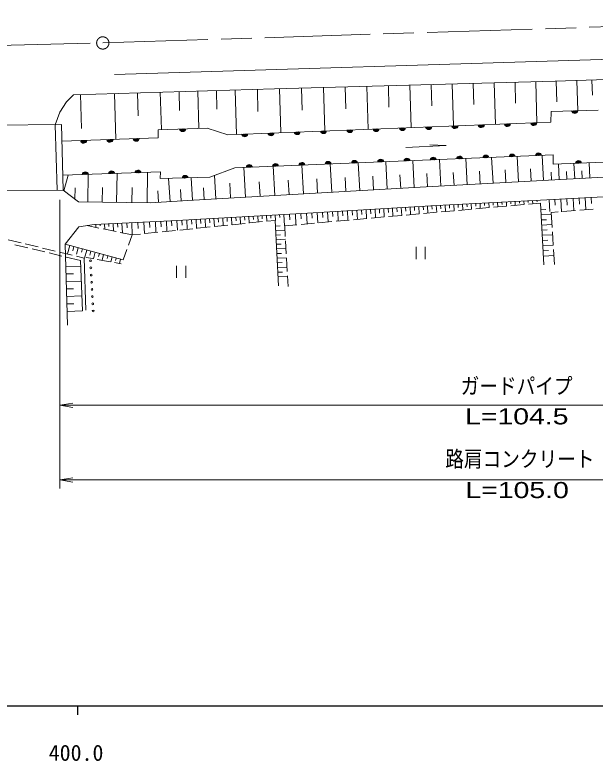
# Model space of a CAD drawing. Units: millimetres, scale not verified. Extents: x 40000 to 680000, y 20000 to 380000.
# Drawn here: x 460871 to 527028, y 198715 to 283849 of the extents above; entities that cross this region are included whole.
import ezdxf
from ezdxf.enums import TextEntityAlignment as Align

# ---------------------------------------------------------------- set-up
doc = ezdxf.new("R2010")
doc.units = ezdxf.units.MM
doc.header["$LTSCALE"] = 1000
doc.linetypes.add('CHAIN', pattern=[18.5, 12, -1.5, 3.5, -1.5])
for name, color, linetype, lineweight in [('M-BMK', 2, 'CHAIN', 13), ('M-STR-HTXT', 7, 'Continuous', 13), ('M-TTL-BAND', 7, 'Continuous', 25), ('M-WORK', 1, 'Continuous', 13)]:
    doc.layers.add(name, color=color, linetype=linetype, lineweight=lineweight)
doc.styles.add('ＭＳ ゴシック', font='')
doc.styles.add('ＭＳ Ｐゴシック', font='')
doc.styles.get('ＭＳ ゴシック').set_extended_font_data('MS Gothic')
doc.styles.get('ＭＳ Ｐゴシック').set_extended_font_data('MS PGothic')

# ---------------------------------------------------------------- blocks, each defined once
blk = doc.blocks.new('open_arrow')
at = {"color": 0, "linetype": 'Continuous', "lineweight": -2}
blk.add_lwpolyline([(7.5, 1.25), (0, 0), (7.5, -1.25)], dxfattribs=at)

msp = doc.modelspace()

# ---------------------------------------------------------------- linework, layer by layer
at = {"layer": 'M-BMK'}
msp.add_line((470889, 280651), (570023, 283849), dxfattribs=at)
msp.add_lwpolyline([(370370, 277490), (454107, 280213), (457459, 280341), (470889, 280651)], dxfattribs=at)
msp.add_circle((470889, 280651), 700, dxfattribs=at)
at = {"layer": 'M-STR-HTXT'}
for p, q in [((465974, 262734), (465974, 229800)), ((465974, 239310), (570199, 239310)), ((465974, 230800), (570199, 230800))]:
    msp.add_line(p, q, dxfattribs=at)
at = {"layer": 'M-TTL-BAND'}
for p, q in [((40000, 205000), (579000, 205000)), ((468000, 205000), (468000, 204000))]:
    msp.add_line(p, q, dxfattribs=at)
at = {"layer": 'M-WORK'}
for p, q in [((472214, 277058), (570134, 280039)), ((508330, 275896), (508396, 273475)), ((510750, 275962), (510880, 271176)), ((513143, 276027), (513208, 273634)), ((515536, 276092), (515665, 271361)), ((517902, 276156), (517966, 273791)), ((520267, 276220), (520394, 271544)), ((522605, 276285), (522682, 273947)), ((524943, 276362), (525057, 272922)), ((526663, 276418), (526720, 274698)), ((477452, 275035), (477575, 270767)), ((479586, 275096), (479647, 272962)), ((481720, 275158), (481843, 270892)), ((483853, 275219), (483914, 273086)), ((485986, 275281), (486132, 270220)), ((488516, 275354), (488589, 272824)), ((491047, 275426), (491183, 270415)), ((493553, 275494), (493621, 272989)), ((496058, 275562), (496193, 270609)), ((498535, 275630), (498602, 273153)), ((501012, 275697), (501145, 270800)), ((503461, 275764), (503527, 273315)), ((505909, 275830), (506041, 270989)), ((468345, 274771), (468457, 270900)), ((472217, 274883), (472368, 269648)), ((474834, 274959), (474910, 272341)), ((522019, 272845), (521986, 271605)), ((522019, 272845), (527393, 272980)), ((485131, 270181), (521986, 271605)), ((465468, 271323), (465677, 263847)), ((477196, 270756), (477189, 269822)), ((477196, 270756), (482800, 270919)), ((485131, 270181), (482800, 270919)), ((466223, 269426), (477189, 269822)), ((522232, 267867), (485937, 266406)), ((509446, 264308), (509279, 267345)), ((512439, 264472), (512275, 267466)), ((515389, 264635), (515227, 267585)), ((518296, 264795), (518136, 267702)), ((521161, 264953), (521003, 267817)), ((522232, 267867), (522249, 266813)), ((490492, 263244), (490304, 266581)), ((493777, 263429), (493592, 266714)), ((497010, 263611), (496828, 266844)), ((500192, 263790), (500013, 266972)), ((503325, 263966), (503149, 267099)), ((506408, 264139), (506235, 267223)), ((528041, 267046), (522249, 266813)), ((522947, 265051), (522849, 266837)), ((524707, 265148), (524610, 266908)), ((526441, 265244), (526346, 266978)), ((477468, 265930), (466331, 265560)), ((469176, 262523), (469225, 265656)), ((472469, 262472), (472521, 265765)), ((475932, 262417), (475987, 265880)), ((477468, 265930), (477450, 265167)), ((485937, 266406), (483111, 265322)), ((487155, 263057), (486964, 266447)), ((507927, 264224), (507843, 265743)), ((510943, 264390), (510860, 265887)), ((513914, 264554), (513833, 266029)), ((516843, 264715), (516763, 266168)), ((519729, 264874), (519650, 266306)), ((522054, 265002), (522005, 265895)), ((523827, 265100), (523778, 265980)), ((525574, 265196), (525526, 266063)), ((466462, 263789), (466941, 265580)), ((483111, 265322), (477450, 265167)), ((478569, 262557), (478399, 265193)), ((481115, 262717), (480972, 265264)), ((483765, 262866), (483616, 265516)), ((488823, 263151), (488730, 264819)), ((492134, 263337), (492042, 264979)), ((495393, 263520), (495302, 265137)), ((498601, 263700), (498512, 265292)), ((501758, 263878), (501670, 265444)), ((504866, 264053), (504780, 265594)), ((467712, 262845), (467751, 264131)), ((470823, 262498), (470849, 264144)), ((474201, 262445), (474228, 264176)), ((482440, 262792), (482365, 264117)), ((485460, 262961), (485364, 264657)), ((477251, 262471), (477166, 263789)), ((479842, 262639), (479760, 263912)), ((511418, 262226), (511435, 261879)), ((511917, 262251), (511950, 261596)), ((512416, 262277), (512433, 261949)), ((512916, 262302), (512947, 261685)), ((513415, 262327), (513431, 262019)), ((513914, 262353), (513944, 261774)), ((514414, 262378), (514428, 262089)), ((514913, 262403), (514940, 261863)), ((515412, 262429), (515426, 262158)), ((515912, 262454), (515937, 261952)), ((516411, 262479), (516424, 262228)), ((516910, 262504), (516934, 262041)), ((517410, 262530), (517422, 262298)), ((518921, 262218), (517427, 262085)), ((517909, 262555), (517931, 262130)), ((518409, 262580), (518419, 262368)), ((518908, 262606), (518928, 262219)), ((519407, 262631), (519417, 262438)), ((520810, 262387), (519419, 262263)), ((519907, 262656), (519924, 262308)), ((520406, 262682), (520415, 262507)), ((521200, 255320), (520810, 262387)), ((521791, 262754), (521861, 261436)), ((522450, 262789), (522485, 262130)), ((523109, 262824), (523184, 261399)), ((523821, 262861), (523859, 262149)), ((524534, 262899), (524607, 261517)), ((525225, 262935), (525261, 262244)), ((525916, 262972), (525986, 261631)), ((526586, 263007), (526621, 262337)), ((496526, 261375), (496593, 260225)), ((497101, 261409), (497134, 260834)), ((497676, 261442), (497741, 260328)), ((498233, 261475), (498265, 260918)), ((498790, 261507), (498853, 260427)), ((499330, 261539), (499362, 260999)), ((499870, 261571), (499932, 260523)), ((500394, 261601), (500425, 261078)), ((500918, 261632), (500977, 260617)), ((501425, 261661), (501455, 261154)), ((501933, 261691), (501990, 260707)), ((502432, 261720), (502461, 261228)), ((502931, 261749), (502987, 260796)), ((503430, 261778), (503458, 261302)), ((503929, 261808), (503983, 260885)), ((504428, 261837), (504455, 261375)), ((504928, 261866), (504980, 260974)), ((505427, 261895), (505453, 261449)), ((505926, 261924), (505976, 261063)), ((506425, 261953), (506450, 261523)), ((506924, 261982), (506973, 261152)), ((507423, 262012), (507448, 261596)), ((507922, 262041), (507969, 261241)), ((508422, 262070), (508445, 261670)), ((508921, 262099), (508966, 261330)), ((509420, 262125), (509440, 261740)), ((510953, 261507), (509459, 261374)), ((509919, 262150), (509957, 261418)), ((510419, 262175), (510437, 261809)), ((510918, 262201), (510953, 261507)), ((512945, 261685), (511451, 261551)), ((514937, 261863), (513443, 261729)), ((516929, 262040), (515435, 261907)), ((520853, 261599), (521423, 261630)), ((522817, 261368), (522010, 261301)), ((524810, 261534), (523315, 261409)), ((526803, 261699), (525308, 261575)), ((481536, 260527), (481593, 259498)), ((482050, 260556), (482079, 260041)), ((482565, 260585), (482620, 259602)), ((483064, 260613), (483091, 260122)), ((483563, 260641), (483616, 259703)), ((484062, 260669), (484088, 260200)), ((484561, 260697), (484611, 259804)), ((485061, 260725), (485086, 260279)), ((485560, 260753), (485607, 259905)), ((486059, 260781), (486083, 260357)), ((486558, 260809), (486603, 260006)), ((487057, 260837), (487080, 260436)), ((487557, 260865), (487599, 260107)), ((488056, 260893), (488077, 260514)), ((488555, 260921), (488595, 260209)), ((489054, 260949), (489074, 260593)), ((489554, 260977), (489591, 260310)), ((490053, 261005), (490071, 260671)), ((490552, 261033), (490588, 260395)), ((491051, 261061), (491069, 260742)), ((491550, 261089), (491623, 259788)), ((492201, 261126), (492237, 260475)), ((492851, 261162), (492922, 259898)), ((493484, 261198), (493519, 260566)), ((494116, 261234), (494187, 260011)), ((494728, 261270), (494763, 260658)), ((495340, 261306), (495409, 260120)), ((495933, 261341), (495967, 260747)), ((500992, 260618), (499498, 260485)), ((502984, 260796), (501490, 260662)), ((504976, 260974), (503482, 260840)), ((506968, 261151), (505474, 261018)), ((508961, 261329), (507466, 261196)), ((520885, 261029), (522025, 261092)), ((522010, 261301), (522128, 259585)), ((470441, 259531), (469091, 259808)), ((470082, 259939), (470099, 259602)), ((470582, 259963), (470590, 259795)), ((471081, 259988), (471110, 259394)), ((471580, 260013), (471595, 259716)), ((472080, 260038), (472122, 259187)), ((472579, 260063), (472600, 259637)), ((473078, 260088), (473134, 258979)), ((473633, 260115), (473660, 259561)), ((474187, 260143), (474256, 258754)), ((474882, 260178), (474916, 259483)), ((475576, 260212), (475642, 258894)), ((476235, 260245), (476268, 259586)), ((476894, 260278), (476956, 259028)), ((477519, 260309), (477550, 259684)), ((478144, 260340), (478203, 259154)), ((478737, 260370), (478770, 259777)), ((479330, 260403), (479393, 259275)), ((479894, 260435), (479926, 259871)), ((480458, 260467), (480519, 259389)), ((480997, 260497), (481027, 259958)), ((485139, 259858), (483647, 259706)), ((487129, 260060), (485636, 259908)), ((489118, 260262), (487626, 260110)), ((490565, 260408), (489616, 260312)), ((490934, 252954), (490565, 260408)), ((490597, 259763), (491116, 259788)), ((493024, 259907), (491633, 259783)), ((491633, 259783), (491700, 258578)), ((495016, 260085), (493522, 259951)), ((497008, 260262), (495514, 260129)), ((499000, 260440), (497506, 260307)), ((520917, 260451), (521494, 260483)), ((520949, 259874), (522103, 259938)), ((472401, 259129), (470931, 259431)), ((474240, 258752), (472890, 259029)), ((475190, 258848), (474240, 258752)), ((477180, 259050), (475687, 258899)), ((479170, 259252), (477677, 259101)), ((481159, 259454), (479667, 259303)), ((483149, 259656), (481657, 259505)), ((490623, 259244), (491660, 259295)), ((520981, 259289), (521566, 259321)), ((522162, 259086), (522264, 257590)), ((460109, 258194), (461567, 257842)), ((474240, 258752), (473809, 257564)), ((490649, 258722), (491171, 258748)), ((490675, 258200), (491719, 258251)), ((491728, 258079), (491812, 256581)), ((521013, 258704), (522183, 258769)), ((521046, 258112), (521639, 258144)), ((462332, 257273), (460874, 257623)), ((462053, 257724), (463511, 257372)), ((464277, 256807), (462819, 257156)), ((463997, 257254), (465455, 256901)), ((466864, 248443), (466607, 257685)), ((467123, 257545), (466870, 256606)), ((467606, 257415), (467479, 256946)), ((468088, 257285), (467891, 256554)), ((468571, 257155), (468473, 256790)), ((490701, 257674), (491226, 257700)), ((490726, 257149), (491778, 257201)), ((506613, 257380), (506613, 255980)), ((507663, 255980), (507663, 257380)), ((521079, 257519), (522264, 257584)), ((466222, 256341), (464764, 256690)), ((465940, 256784), (467398, 256431)), ((467884, 256314), (468751, 256104)), ((469054, 257025), (468801, 256086)), ((469537, 256895), (469410, 256425)), ((470019, 256765), (469822, 256034)), ((470502, 256635), (470404, 256269)), ((470985, 256505), (470808, 255849)), ((471468, 256374), (471379, 256047)), ((473639, 257094), (473208, 255905)), ((490753, 256620), (491282, 256646)), ((521112, 256918), (521713, 256952)), ((521145, 256318), (522346, 256384)), ((522298, 257091), (522415, 255375)), ((468340, 255833), (466708, 256224)), ((468579, 250080), (468340, 255833)), ((468751, 256104), (468963, 250178)), ((469768, 256044), (468991, 256190)), ((471734, 255675), (470260, 255952)), ((471951, 256244), (471794, 255664)), ((473002, 255437), (472225, 255583)), ((472433, 256114), (472355, 255824)), ((472916, 255984), (472780, 255478)), ((490779, 256091), (491837, 256143)), ((490805, 255558), (491338, 255584)), ((491840, 256082), (491924, 254585)), ((466677, 255153), (468366, 255200)), ((479313, 255237), (479313, 253837)), ((480363, 253837), (480363, 255237)), ((490831, 255025), (491896, 255078)), ((466701, 254297), (467557, 254320)), ((490858, 254489), (491394, 254516)), ((490884, 253953), (491956, 254006)), ((491952, 254085), (492019, 252881)), ((466725, 253441), (468437, 253488)), ((466749, 252586), (467557, 252609)), ((466773, 251730), (468508, 251779)), ((466797, 250876), (467605, 250898)), ((466820, 250020), (468579, 250069))]:
    msp.add_line(p, q, dxfattribs=at)
for points in [[(465468, 271323), (465974, 272748), (466735, 273951), (467545, 274748), (490483, 275411), (522480, 276281), (558908, 277481), (570199, 277781)], [(505467, 268715), (510031, 268955), (508193, 269032)], [(570499, 267423), (551734, 266486), (530821, 265485), (507097, 264178), (480585, 262687), (476324, 262411), (468116, 262540), (466379, 263852)], [(473208, 255905), (466607, 257685), (468177, 259672), (469907, 259930), (478659, 260366), (493576, 261203), (508940, 262100), (520793, 262701), (531581, 263270), (543728, 263767), (551247, 264099), (570570, 264976)]]:
    msp.add_lwpolyline(points, dxfattribs=at)
msp.add_lwpolyline([(458514, 271273), (466170, 271328), (466379, 263852), (458745, 263800)], close=True, dxfattribs=at)
for centre in [(469488, 255810), (469531, 254990), (469574, 254169), (469617, 253349), (469660, 252529), (469703, 251709), (469746, 250888), (469789, 250068)]:
    msp.add_circle(centre, 100, dxfattribs=at)
for centre, radius, start, end in [((524705, 272967), 354, 190.23604, 352.64122), ((524705, 272967), 283, 192.46008, 350.41718), ((524705, 272967), 212, 196.20641, 346.67086), ((524705, 272967), 142, 203.91814, 338.95913), ((524705, 272967), 100, 214.2358, 328.64146), ((479996, 270892), 354, 190.46981, 352.87498), ((479996, 270892), 283, 192.69384, 350.65094), ((479996, 270892), 212, 196.44017, 346.90462), ((479996, 270892), 142, 204.1519, 339.19289), ((479996, 270892), 100, 214.46956, 328.87523), ((499060, 270774), 354, 191.00981, 353.41499), ((499060, 270774), 283, 193.23385, 351.19095), ((499060, 270774), 212, 196.98017, 347.44462), ((502058, 270889), 354, 191.00981, 353.41499), ((502058, 270889), 283, 193.23385, 351.19095), ((502058, 270889), 212, 196.98017, 347.44462), ((502058, 270889), 142, 204.6919, 339.73289), ((502058, 270889), 100, 215.00956, 329.41523), ((505055, 271005), 354, 191.00981, 353.41499), ((505055, 271005), 283, 193.23385, 351.19095), ((505055, 271005), 212, 196.98017, 347.44462), ((505055, 271005), 142, 204.6919, 339.73289), ((505055, 271005), 100, 215.00956, 329.41523), ((508053, 271121), 354, 191.00981, 353.41499), ((508053, 271121), 283, 193.23385, 351.19095), ((508053, 271121), 212, 196.98017, 347.44462), ((508053, 271121), 142, 204.6919, 339.73289), ((508053, 271121), 100, 215.00956, 329.41523), ((511051, 271237), 354, 191.00981, 353.41499), ((511051, 271237), 283, 193.23385, 351.19095), ((511051, 271237), 212, 196.98017, 347.44462), ((511051, 271237), 142, 204.6919, 339.73289), ((511051, 271237), 100, 215.00956, 329.41523), ((514049, 271353), 354, 191.00981, 353.41499), ((514049, 271353), 283, 193.23385, 351.19095), ((514049, 271353), 212, 196.98017, 347.44462), ((514049, 271353), 142, 204.6919, 339.73289), ((514049, 271353), 100, 215.00956, 329.41523), ((517046, 271468), 354, 191.00981, 353.41499), ((517046, 271468), 283, 193.23385, 351.19095), ((517046, 271468), 212, 196.98017, 347.44462), ((517046, 271468), 142, 204.6919, 339.73289), ((517046, 271468), 100, 215.00956, 329.41523), ((520044, 271584), 354, 191.00981, 353.41499), ((520044, 271584), 283, 193.23385, 351.19095), ((520044, 271584), 212, 196.98017, 347.44462), ((520044, 271584), 142, 204.6919, 339.73289), ((520044, 271584), 100, 215.00956, 329.41523), ((487069, 270310), 354, 191.00981, 353.41499), ((487069, 270310), 283, 193.23385, 351.19095), ((487069, 270310), 212, 196.98017, 347.44462), ((487069, 270310), 142, 204.6919, 339.73289), ((487069, 270310), 100, 215.00956, 329.41523), ((490067, 270426), 354, 191.00981, 353.41499), ((490067, 270426), 283, 193.23385, 351.19095), ((490067, 270426), 212, 196.98017, 347.44462), ((490067, 270426), 142, 204.6919, 339.73289), ((490067, 270426), 100, 215.00956, 329.41523), ((493064, 270542), 354, 191.00981, 353.41499), ((493064, 270542), 283, 193.23385, 351.19095), ((493064, 270542), 212, 196.98017, 347.44462), ((493064, 270542), 142, 204.6919, 339.73289), ((493064, 270542), 100, 215.00956, 329.41523), ((496062, 270658), 354, 191.00981, 353.41499), ((496062, 270658), 283, 193.23385, 351.19095), ((496062, 270658), 212, 196.98017, 347.44462), ((496062, 270658), 142, 204.6919, 339.73289), ((496062, 270658), 100, 215.00956, 329.41523), ((499060, 270774), 142, 204.6919, 339.73289), ((499060, 270774), 100, 215.00956, 329.41523), ((468706, 269570), 354, 190.86882, 353.274), ((468706, 269570), 283, 193.09286, 351.04996), ((468706, 269570), 212, 196.83918, 347.30363), ((468706, 269570), 142, 204.55091, 339.5919), ((468706, 269570), 100, 214.86857, 329.27424), ((471704, 269678), 354, 190.86882, 353.274), ((471704, 269678), 283, 193.09286, 351.04996), ((471704, 269678), 212, 196.83918, 347.30363), ((471704, 269678), 142, 204.55091, 339.5919), ((471704, 269678), 100, 214.86857, 329.27424), ((474702, 269787), 354, 190.86882, 353.274), ((474702, 269787), 283, 193.09286, 351.04996), ((474702, 269787), 212, 196.83918, 347.30363), ((474702, 269787), 142, 204.55091, 339.5919), ((474702, 269787), 100, 214.86857, 329.27424), ((502588, 267022), 354, 11.10278, 173.50796), ((505585, 267142), 354, 11.10278, 173.50796), ((505585, 267142), 283, 13.32682, 171.28392), ((505585, 267142), 212, 17.07315, 167.5376), ((508583, 267263), 354, 11.10278, 173.50796), ((508583, 267263), 283, 13.32682, 171.28392), ((508583, 267263), 212, 17.07315, 167.5376), ((508583, 267263), 142, 24.78488, 159.82587), ((508583, 267263), 100, 35.10254, 149.5082), ((511581, 267384), 354, 11.10278, 173.50796), ((511581, 267384), 283, 13.32682, 171.28392), ((511581, 267384), 212, 17.07315, 167.5376), ((511581, 267384), 142, 24.78488, 159.82587), ((511581, 267384), 100, 35.10254, 149.5082), ((514578, 267504), 354, 11.10278, 173.50796), ((514578, 267504), 283, 13.32682, 171.28392), ((514578, 267504), 212, 17.07315, 167.5376), ((514578, 267504), 142, 24.78488, 159.82587), ((514578, 267504), 100, 35.10254, 149.5082), ((517576, 267625), 354, 11.10278, 173.50796), ((517576, 267625), 283, 13.32682, 171.28392), ((517576, 267625), 212, 17.07315, 167.5376), ((517576, 267625), 142, 24.78488, 159.82587), ((517576, 267625), 100, 35.10254, 149.5082), ((520573, 267746), 354, 11.10278, 173.50796), ((520573, 267746), 283, 13.32682, 171.28392), ((520573, 267746), 212, 17.07315, 167.5376), ((520573, 267746), 142, 24.78488, 159.82587), ((520573, 267746), 100, 35.10254, 149.5082), ((487600, 266418), 354, 11.10278, 173.50796), ((487600, 266418), 283, 13.32682, 171.28392), ((487600, 266418), 212, 17.07315, 167.5376), ((487600, 266418), 142, 24.78488, 159.82587), ((487600, 266418), 100, 35.10254, 149.5082), ((490598, 266539), 354, 11.10278, 173.50796), ((490598, 266539), 283, 13.32682, 171.28392), ((490598, 266539), 212, 17.07315, 167.5376), ((490598, 266539), 142, 24.78488, 159.82587), ((490598, 266539), 100, 35.10254, 149.5082), ((493595, 266660), 354, 11.10278, 173.50796), ((493595, 266660), 283, 13.32682, 171.28392), ((493595, 266660), 212, 17.07315, 167.5376), ((493595, 266660), 142, 24.78488, 159.82587), ((493595, 266660), 100, 35.10254, 149.5082), ((496593, 266780), 354, 11.10278, 173.50796), ((496593, 266780), 283, 13.32682, 171.28392), ((496593, 266780), 212, 17.07315, 167.5376), ((496593, 266780), 142, 24.78488, 159.82587), ((496593, 266780), 100, 35.10254, 149.5082), ((499590, 266901), 354, 11.10278, 173.50796), ((499590, 266901), 283, 13.32682, 171.28392), ((499590, 266901), 212, 17.07315, 167.5376), ((499590, 266901), 142, 24.78488, 159.82587), ((499590, 266901), 100, 35.10254, 149.5082), ((502588, 267022), 283, 13.32682, 171.28392), ((502588, 267022), 212, 17.07315, 167.5376), ((502588, 267022), 142, 24.78488, 159.82587), ((502588, 267022), 100, 35.10254, 149.5082), ((505585, 267142), 142, 24.78488, 159.82587), ((505585, 267142), 100, 35.10254, 149.5082), ((525147, 266876), 354, 11.10256, 173.50774), ((525147, 266876), 283, 13.3266, 171.2837), ((525147, 266876), 212, 17.07293, 167.53738), ((525147, 266876), 142, 24.78466, 159.82565), ((525147, 266876), 100, 35.10232, 149.50799), ((468903, 265591), 354, 10.70041, 173.10558), ((468903, 265591), 283, 12.92445, 170.88155), ((468903, 265591), 212, 16.67077, 167.13522), ((468903, 265591), 142, 24.3825, 159.42349), ((468903, 265591), 100, 34.70016, 149.10583), ((471901, 265691), 354, 10.70041, 173.10558), ((471901, 265691), 283, 12.92445, 170.88155), ((471901, 265691), 212, 16.67077, 167.13522), ((471901, 265691), 142, 24.3825, 159.42349), ((471901, 265691), 100, 34.70016, 149.10583), ((474900, 265790), 354, 10.70041, 173.10558), ((474900, 265790), 283, 12.92445, 170.88155), ((474900, 265790), 212, 16.67077, 167.13522), ((474900, 265790), 142, 24.3825, 159.42349), ((474900, 265790), 100, 34.70016, 149.10583), ((480282, 265190), 354, 10.37017, 172.77534), ((480282, 265190), 283, 12.5942, 170.55131), ((480282, 265190), 212, 16.34053, 166.80498), ((480282, 265190), 142, 24.05226, 159.09325), ((480282, 265190), 100, 34.36992, 148.77559)]:
    msp.add_arc(centre, radius, start, end, dxfattribs=at)

# ---------------------------------------------------------------- block references
at = {"layer": 'M-STR-HTXT', "xscale": 200, "yscale": 200}
for p in [(465974, 239310), (465974, 230800)]:
    msp.add_blockref('open_arrow', p, dxfattribs=at)

# ---------------------------------------------------------------- texts
at = {"layer": 'M-STR-HTXT', "style": 'ＭＳ Ｐゴシック'}
for s, width, p in [('ガードパイプ', 0.85, (518080, 240043)), ('L=104.5', 1.35, (518100, 236582)), ('路肩コンクリート', 0.85, (518452, 231720)), ('L=105.0', 1.35, (518141, 228172))]:
    msp.add_text(s, height=1833, dxfattribs=dict(at, width=width)).set_placement(p, align=Align.BOTTOM_CENTER)
at = {"layer": 'M-TTL-BAND', "style": 'ＭＳ ゴシック'}
msp.add_text('400.0', height=1833, dxfattribs=at).set_placement((467844, 198195), align=Align.BOTTOM_CENTER)

doc.saveas('drawing.dxf')
